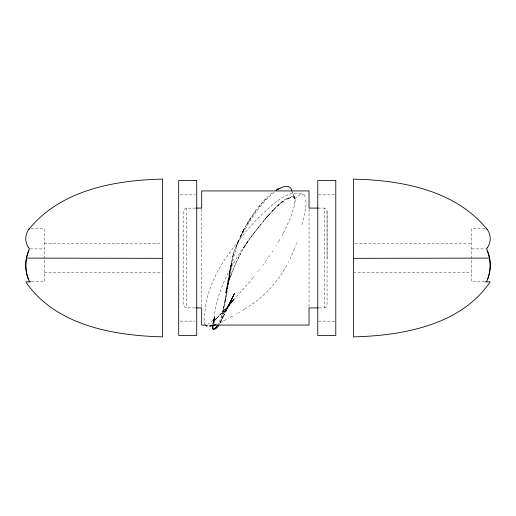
<?xml version="1.0" encoding="UTF-8"?>
<svg xmlns="http://www.w3.org/2000/svg" width="516" height="516" viewBox="0 0 516 516"><rect width="100%" height="100%" fill="white"/><g stroke="black" fill="none" stroke-linecap="round" stroke-linejoin="round"><path stroke-width="0.39" stroke-dasharray="2.58 1.94" d="M318.127 208.09L324.203 208.09L324.203 307.91L318.507 307.91M327.073 257.955L327.073 211.773A4.657 4.657 0 0 0 326.325 209.244A2.528 2.528 0 0 0 324.203 208.09M213.347 323.442C213.888 320.275 214.288 320.268 216.565 318.437L215.565 319.404L223.828 310.858M214.005 320.436L213.979 320.804L213.914 318.824M295.165 201.833L295.081 199.131L294.23 196.931L295.062 198.66L294.017 197.499L295.01 198.034L296.016 197.873A26.058 2.361 -50 0 0 301.254 193.513L303.292 194.809M214.153 319.404L214.927 315.973L213.946 320.997L213.998 320.565M213.979 320.752L214.179 319.069L213.83 320.829M228.775 280.033L229.349 276.002M228.717 280.427L228.524 281.826L229.188 277.273M213.992 318.204C217.133 290.069 231.026 264.663 247.358 242.069M228.395 282.633L229.007 278.298M228.736 281.297L229.42 276.395M228.885 279.175L229.072 277.782M228.704 281.517L224.286 308.316M228.91 279.033L229.749 273.57L229.33 276.112L229.665 274.099M229.11 277.589L229.749 273.57M229.82 273.151L228.465 282.104M228.743 280.343L229.207 276.886M228.794 279.956L229.252 276.802M228.846 279.556L229.614 274.402M228.549 281.633L228.627 281.175M229.22 277.04L229.685 273.99M229.427 275.621L229.891 272.732M229.517 275.041L229.156 277.273L230.026 271.893M233.251 258.851L229.388 276.57M228.582 281.446L224.518 303.447M229.723 273.725L231.439 263.399M229.594 274.518L229.459 275.325L229.523 274.931M227.995 284.993L228.227 283.619M227.827 285.961L227.962 285.187M228.491 281.968L226.46 293.411M227.659 286.928L227.085 290.173M230.975 265.992L231.432 263.457L230.923 266.269M231.658 262.186L229.504 273.416M231.355 263.876L230.781 267.056L231.284 264.302M231.639 262.296L231.768 261.599M227.556 283.207L225.679 292.862L226.447 288.986L225.808 292.243M226.672 292.417L226.06 295.733M226.75 287.367L225.931 291.624L228.336 282.226L226.969 287.077M231.736 261.76L232.097 259.864M231.865 261.077L231.936 260.703M226.06 291.005L226.647 287.902M227.646 282.716L227.272 284.671L228.44 278.685M230.787 266.849L231.181 264.901L230.658 267.507M225.956 296.274L222.789 311.638L223.828 306.872M225.647 297.9L225.202 300.209M227.169 285.213L227.743 282.226M228.227 279.775L228.607 277.808M230.33 269.159L229.317 274.293M231 265.85L231.336 264.089L230.923 266.192M231.284 264.366L230.858 266.527M226.956 286.29L227.059 285.748M232.058 260.07L232.252 259.071M228.033 280.756L230.013 270.81M224.995 301.26L225.06 300.912M224.118 309.187L223.621 311.587M227.833 281.736L228.356 279.124M229.227 274.731L230.136 270.152M224.821 302.131L224.183 305.317M232.219 259.232L232.523 257.761M229.136 275.17L230.078 270.481M230.723 267.165L231.129 265.16M228.956 276.047L229.955 271.139M224.079 305.807L223.589 308.194M232.477 257.974L232.78 256.568M223.641 311.522L223.073 314.089M232.71 256.884L232.884 256.104M305.027 211.554L306.214 203.646L305.504 198.086M232.8 256.465L233.064 255.317M232.897 256.046L233.18 254.852M294.572 205.536L290.456 218.023L283.465 232.897M304.64 213.295L301.866 224.982M222.873 311.464L222.119 314.554M226.285 289.798L226.724 287.909M222.835 311.645L222.66 312.367M213.727 321.12L214.185 319.236L212.882 324.596L214.566 317.553M223.002 314.405L222.886 314.876M233.09 255.214L233.284 254.44M233.716 257.026L236.534 246.893L239.127 240.146M233.193 254.801L233.393 254.027M233.297 254.388L234.374 250.828M222.583 316.05L219.874 323.229M233.619 253.208L233.754 252.75M221.699 316.044L221.803 315.708L218.52 323.796M221.745 315.902L221.661 316.185M233.987 251.982L234.135 251.531M214.269 322.829L214.856 320.43M213.953 323.809L214.088 323.384M297.023 241.843L296.881 242.281M296.577 243.159L296.429 243.597M234.322 250.976L234.509 250.428M296.326 243.894L296.171 244.332M234.458 250.576L240.733 235.818M295.707 245.648L295.545 246.08M294.952 247.674L294.791 248.112M294.507 248.835L290.102 258.864M235.348 248.209L236.618 245.061M237.444 243.075L238.779 240.005M234.909 265.334L228.285 282.484L232.458 271.023L237.392 260.006M230.207 302.37L230.065 302.692L231.136 300.377L229.117 304.711M235.638 263.715L243.455 248.293L248.951 239.863M236.58 245.352C246.184 225.911 257.542 206.619 274.048 192.223M228.53 305.962L220.467 322.068L221.783 319.546M231.948 298.654L227.414 308.349L228.349 306.362M228.169 306.73L229.278 304.369M229.917 302.989L232.806 296.868L231.736 299.132M226.466 310.329L227.608 307.923M230.755 301.196L234.625 293.101L233.555 295.333M232.626 297.261L234.574 293.23L231.523 299.525L233.696 295.017M226.679 309.884L224.531 314.276M232.458 297.577L234.528 293.352M238.192 258.355L240.779 253.266M232.381 297.719L234.483 293.462M243.171 230.949L245.687 226.24M240.153 236.999L243.565 230.149M240.443 236.405L243.971 229.356M232.31 297.842L234.451 293.559L229.839 302.602L232.142 298.145M232.245 297.951L233.38 295.7M223.538 316.237L224.776 313.78M220.467 322.068L220.784 321.468L219.584 323.79M220.784 321.468L219.623 323.713M288.973 261.102L288.76 261.522M229.788 302.692L230.936 300.499L223.215 314.038L230.975 300.415M288.321 262.36L288.102 262.773M283.187 233.425L281.014 237.379M286.767 265.237C277.466 282.368 263.818 297.113 247.287 307.471M243.3 248.577L244.332 246.771M279.814 239.482L278.582 241.578M245.461 226.621C252.55 214.159 261.064 202.259 272.048 192.932M278.272 242.107L277.963 242.63M250.505 218.229L246.384 225.099L255.755 210.657L255.388 211.173M224.531 312.051L225.866 309.852M211.824 324.416L213.759 321.391M276.215 245.506L275.892 246.029M272.751 250.989L272.074 252.027M224.718 311.703L227.75 307.233L224.995 311.219L226.298 309.361M245.9 244.216L243.713 247.777L247.757 241.514M269.662 255.652L268.778 256.942M213.714 321.455L214.85 320.088M267.894 258.232L267.533 258.742M213.785 321.352L214.23 320.746M226.466 309.129L229.607 304.724M266.637 260.025L265.727 261.302M247.493 241.888L248.286 240.779M265.359 261.812L264.992 262.322M247.886 241.333L248.157 240.966M248.551 240.417L250.028 238.405M249.486 239.134L250.428 237.857M228.13 306.788L226.776 308.639L231.4 302.35L228.569 306.149M263.515 264.347L262.767 265.353M250.292 238.037L251.511 236.399M251.105 236.947L252.053 235.677M251.647 236.218L255.194 231.536M231.568 302.157L228.73 305.904L233.6 299.622L230.555 303.479L231.91 301.757M252.866 234.593L253.82 233.329M253.414 233.871L257.394 228.685M254.098 232.968L254.646 232.252M259.535 269.623L258.961 270.371M255.014 231.774L258.78 226.924M257.8 271.861L258.187 271.364M257.226 228.936L266.069 217.984M258.922 226.75L259.619 225.873M259.451 226.124C267.662 216.301 275.57 205.645 286.386 198.46M233.761 299.454L230.845 303.066M232.497 301.041L233.903 299.306L228.091 306.162M254.078 276.531L253.685 277.015M253.285 277.498L250.899 280.401M259.348 206.039L258.916 206.555L266.411 198.105M250.092 281.362L224.97 309.613L231.168 302.634M266.211 217.816L266.927 216.984M266.946 217.055L267.707 216.178L264.714 219.661L268.514 215.295M269.32 214.392L267.798 216.094L274.718 208.703L271.687 211.824L272.396 211.083M225.505 309.026L224.757 309.845M224.944 309.645L222.719 312.057M221.429 313.431L221.061 313.818M221.487 313.367L219.603 315.353M219.061 315.915L218.52 316.476M217.578 317.417L215.643 319.333L218.558 316.424M215.333 319.733L214.811 320.262M274.002 209.431L278.711 204.923L277.208 206.303M215.604 319.365L216.597 318.398M276.415 207.045L277.131 206.374M277.995 205.574L283.69 200.93L280.498 203.388L281.207 202.814M207.677 324.551L213.424 319.797M282.136 202.085L286.425 199.221L290.45 197.589L287.489 198.666L292.836 197.312M246.9 307.723L246.119 308.22M245.732 308.471L245.339 308.716M244.952 308.955L242.597 310.4M239.65 312.148L238.863 312.606M238.076 313.057L237.683 313.283M236.702 313.844L236.309 314.063M232.787 316.031L228.317 318.449M226.395 319.469L225.627 319.875M225.247 320.068L223.718 320.862M222.57 321.442L217.823 323.758M291.463 196.467L293.314 196.66L294.533 197.667L292.417 192.242M195.37 208.09L185.844 208.187L184.264 209.49L183.657 211.773L183.696 304.827L184.451 306.781L185.941 307.839L195.37 307.91M180.258 194.848L195.151 194.848M318.546 194.848L335.793 194.848M31.037 228.53L44.324 228.53L44.324 281.839L31.824 281.839M484.963 228.53L471.676 228.53L471.676 281.839L484.176 281.839M44.324 243.662L160.895 243.662M355.105 243.662L471.676 243.662M30.257 248.893L44.324 248.893M471.676 248.893L485.743 248.893M44.324 272.338L162.508 272.338M353.492 272.338L471.676 272.338M180.258 321.152L195.151 321.152M318.546 321.152L335.007 321.152M292.882 197.318L294.21 197.589M301.241 193.526C285.103 190.34 272.48 205.323 261.367 214.92C248.776 227.311 237.786 241.224 227.562 255.601C213.611 275.292 203.052 299.19 204.884 323.784M294.262 197.622L294.597 197.873L294.32 197.183M294.597 197.873L292.449 192.004M294.133 196.673L294.933 198.363M213.843 319.656L213.998 320.288M294.733 198.034L294.965 198.447M294.372 197.305L294.668 197.989M327.073 211.773L327.073 304.227A4.657 4.657 0 0 1 326.325 306.756A2.528 2.528 0 0 1 324.203 307.91M309.039 209.045L309.039 307.252M201.691 209.045L201.691 307.252M186.528 208.09L186.528 307.91M230.62 276.789A23.033 2.799 -79.7 0 1 230.975 274.506M214.198 319.759A24.852 19.672 62.2 0 1 214.327 318.327M213.411 319.817A24.226 1.471 -50.8 0 1 213.863 319.63M223.963 309.793A36.952 2.948 -83.5 0 1 223.654 311.303M222.809 312.877A34.991 4.205 -86.8 0 1 222.531 314.141M222.164 316.592A36.262 4.966 -87.5 0 1 221.764 317.733M223.254 309.968A37.952 3.225 -82.9 0 1 222.906 311.516M286.722 199.253A21.246 16.125 -83 0 1 291.495 196.693M294.346 201.608A31.934 26.226 60.4 0 1 293.843 205.233M303.872 194.487A14.867 9.733 -20.7 0 1 305.311 198.131M243.346 230.594L241.34 234.645L244.81 227.782L243.346 230.594M233.29 295.894L231.084 300.222L233.29 295.894M222.802 317.637L222.525 318.191L223.802 315.715L222.802 317.637"/><path stroke-width="0.77" d="M212.798 325.351C212.102 326.673 211.857 330.504 214.275 328.757M212.85 325.17L212.96 324.79M213.63 324.809C210.489 332.601 217.475 328.731 219.003 324.809M488.31 277.208L488.439 276.802A42.209 40.145 0 0 0 489.484 257.884A44.969 42.77 0 0 0 487.285 250.692L486.523 248.893L487.291 247.783M486.523 281.839L488.368 277.04A42.241 40.171 0 0 0 489.529 258.103M488.11 277.821L487.368 279.846M29.477 281.839L27.561 276.802A42.209 40.145 0 0 1 26.516 257.884A44.969 42.77 0 0 1 28.715 250.692L29.477 248.893L28.709 247.783M210.593 325.944L210.264 325.938L210.644 325.944A1.097 1.097 0 0 0 210.921 325.918L211.263 325.351M28.709 229.639L29.412 228.62M217.791 324.99L217.546 325.37M28.799 229.497L29.186 228.936M217.217 325.835L216.978 326.157M216.778 326.409L216.507 326.744M29.612 228.478C61.301 189.985 115.12 180.084 162.508 179.123L162.508 336.838C113.617 335.716 55.135 325.293 25.8 281.839L31.037 281.839M216.391 326.873L215.946 327.363M215.907 327.402L215.411 327.879M206.194 325.873L206.632 325.48M215.346 327.937L214.953 328.273M214.727 328.44L214.404 328.673M276.047 190.688L276.37 190.456M277.634 189.598L278.35 189.146M278.453 189.088L279.93 188.25M276.395 189.74L278.195 188.675M280.027 188.205C283.49 186.153 290.398 184.805 291.675 190.036M215.972 324.616L212.663 325.473M210.921 325.918L212.134 325.602M212.057 325.622L212.521 325.506M212.379 325.544L212.734 325.454M213.469 325.28L214.811 325.061M206.826 325.912L206.419 325.951L207.593 325.906M209.78 325.931L210.264 325.938M209.606 325.931L209.941 325.931M196.099 208.09L201.691 208.09L201.691 190.939L309.039 190.939L309.039 208.09L318.127 208.09M162.508 258.335L26.51 258.11A44.905 42.712 0 0 1 28.715 250.692M353.492 258.335L489.49 258.11A44.905 42.712 0 0 0 487.285 250.692M484.963 281.839L490.194 281.839C460.865 325.325 402.377 335.658 353.492 336.877L353.492 179.162C400.88 180.032 454.699 190.011 486.388 228.478M196.099 307.91L201.691 307.91L201.691 325.061L205.058 325.061L204.987 324.583M318.127 307.91L309.039 307.91L309.039 325.061L214.985 325.061M205.826 325.493L205.626 325.325A1.18 1.18 0 0 0 205.155 325.048M486.523 228.53L487.291 229.639M486.82 228.943L487.207 229.51M28.632 279.846L27.89 277.821M292.056 191.178L291.695 190.094M27.754 277.421L27.632 277.04A42.241 40.171 0 0 1 26.471 258.103M487.368 229.62A43.299 25.452 0 0 1 487.394 247.809M28.606 247.809A43.299 25.452 0 0 1 28.632 229.62M196.719 180.555L178.691 180.555L178.691 335.445L196.719 335.445L196.719 180.555M335.793 180.555L317.759 180.555L317.759 335.445L335.793 335.445L335.793 180.555"/></g></svg>
